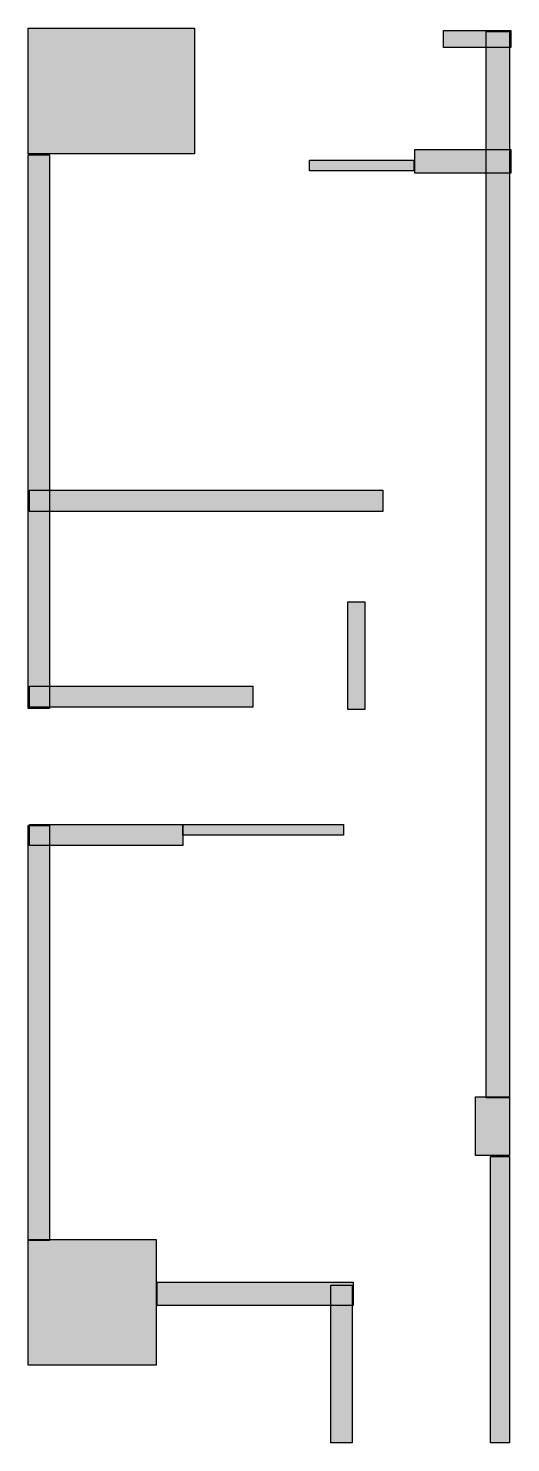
# Model space of a CAD drawing. Header units: centimetres. Extents: x 26 to 425, y 18 to 1188.
import ezdxf

# ---------------------------------------------------------------- set-up
doc = ezdxf.new("R2010")
doc.units = ezdxf.units.CM
doc.layers.add('WALL', color=7, linetype='Continuous')

msp = doc.modelspace()

# ---------------------------------------------------------------- hatches: boundary and pattern name
at = {"layer": 'WALL'}
h = msp.add_hatch(color=256, dxfattribs=at)
h.dxf.hatch_style = 1
h.paths.add_polyline_path([(26.4, 1188), (163.68, 1188), (163.68, 1084.16), (26.4, 1084.16)])
h = msp.add_hatch(color=256, dxfattribs=at)
h.dxf.hatch_style = 1
h.paths.add_polyline_path([(369.6, 1186.24), (425.04, 1186.24), (425.04, 1172.16), (369.6, 1172.16)])
h = msp.add_hatch(color=256, dxfattribs=at)
h.dxf.hatch_style = 1
h.paths.add_polyline_path([(404.8, 1185.36), (424.16, 1185.36), (424.16, 303.6), (404.8, 303.6)])
h = msp.add_hatch(color=256, dxfattribs=at)
h.dxf.hatch_style = 1
h.paths.add_polyline_path([(345.84, 1087.68), (425.04, 1087.68), (425.04, 1068.32), (345.84, 1068.32)])
h = msp.add_hatch(color=256, dxfattribs=at)
h.dxf.hatch_style = 1
h.paths.add_polyline_path([(26.4, 1083.28), (44, 1083.28), (44, 625.68), (26.4, 625.68)])
h = msp.add_hatch(color=256, dxfattribs=at)
h.dxf.hatch_style = 1
h.paths.add_polyline_path([(258.72, 1078.88), (344.96, 1078.88), (344.96, 1070.08), (258.72, 1070.08)])
h = msp.add_hatch(color=256, dxfattribs=at)
h.dxf.hatch_style = 1
h.paths.add_polyline_path([(27.28, 806.08), (319.44, 806.08), (319.44, 788.48), (27.28, 788.48)])
h = msp.add_hatch(color=256, dxfattribs=at)
h.dxf.hatch_style = 1
h.paths.add_polyline_path([(290.4, 713.68), (304.48, 713.68), (304.48, 624.8), (290.4, 624.8)])
h = msp.add_hatch(color=256, dxfattribs=at)
h.dxf.hatch_style = 1
h.paths.add_polyline_path([(27.28, 644.16), (212.08, 644.16), (212.08, 626.56), (27.28, 626.56)])
h = msp.add_hatch(color=256, dxfattribs=at)
h.dxf.hatch_style = 1
h.paths.add_polyline_path([(26.4, 528.88), (44, 528.88), (44, 185.68), (26.4, 185.68)])
h = msp.add_hatch(color=256, dxfattribs=at)
h.dxf.hatch_style = 1
h.paths.add_polyline_path([(27.28, 529.76), (154, 529.76), (154, 512.16), (27.28, 512.16)])
h = msp.add_hatch(color=256, dxfattribs=at)
h.dxf.hatch_style = 1
h.paths.add_polyline_path([(154, 529.76), (286.88, 529.76), (286.88, 520.96), (154, 520.96)])
h = msp.add_hatch(color=256, dxfattribs=at)
h.dxf.hatch_style = 1
h.paths.add_polyline_path([(396, 304.48), (424.16, 304.48), (424.16, 256.08), (396, 256.08)])
h = msp.add_hatch(color=256, dxfattribs=at)
h.dxf.hatch_style = 1
h.paths.add_polyline_path([(408.32, 255.2), (424.16, 255.2), (424.16, 18.48), (408.32, 18.48)])
h = msp.add_hatch(color=256, dxfattribs=at)
h.dxf.hatch_style = 1
h.paths.add_polyline_path([(26.4, 186.56), (132, 186.56), (132, 82.72), (26.4, 82.72)])
h = msp.add_hatch(color=256, dxfattribs=at)
h.dxf.hatch_style = 1
h.paths.add_polyline_path([(132.88, 151.36), (294.8, 151.36), (294.8, 132), (132.88, 132)])
h = msp.add_hatch(color=256, dxfattribs=at)
h.dxf.hatch_style = 1
h.paths.add_polyline_path([(276.32, 148.72), (293.92, 148.72), (293.92, 18.48), (276.32, 18.48)])

# ---------------------------------------------------------------- linework, layer by layer
for points in [[(26.4, 1188), (163.68, 1188), (163.68, 1084.16), (26.4, 1084.16)], [(369.6, 1186.24), (425.04, 1186.24), (425.04, 1172.16), (369.6, 1172.16)], [(404.8, 1185.36), (424.16, 1185.36), (424.16, 303.6), (404.8, 303.6)], [(345.84, 1087.68), (425.04, 1087.68), (425.04, 1068.32), (345.84, 1068.32)], [(26.4, 1083.28), (44, 1083.28), (44, 625.68), (26.4, 625.68)], [(258.72, 1078.88), (344.96, 1078.88), (344.96, 1070.08), (258.72, 1070.08)], [(27.28, 806.08), (319.44, 806.08), (319.44, 788.48), (27.28, 788.48)], [(290.4, 713.68), (304.48, 713.68), (304.48, 624.8), (290.4, 624.8)], [(27.28, 644.16), (212.08, 644.16), (212.08, 626.56), (27.28, 626.56)], [(26.4, 528.88), (44, 528.88), (44, 185.68), (26.4, 185.68)], [(27.28, 529.76), (154, 529.76), (154, 512.16), (27.28, 512.16)], [(154, 529.76), (286.88, 529.76), (286.88, 520.96), (154, 520.96)], [(396, 304.48), (424.16, 304.48), (424.16, 256.08), (396, 256.08)], [(408.32, 255.2), (424.16, 255.2), (424.16, 18.48), (408.32, 18.48)], [(26.4, 186.56), (132, 186.56), (132, 82.72), (26.4, 82.72)], [(132.88, 151.36), (294.8, 151.36), (294.8, 132), (132.88, 132)], [(276.32, 148.72), (293.92, 148.72), (293.92, 18.48), (276.32, 18.48)]]:
    msp.add_lwpolyline(points, close=True, dxfattribs=at)

doc.saveas('drawing.dxf')
